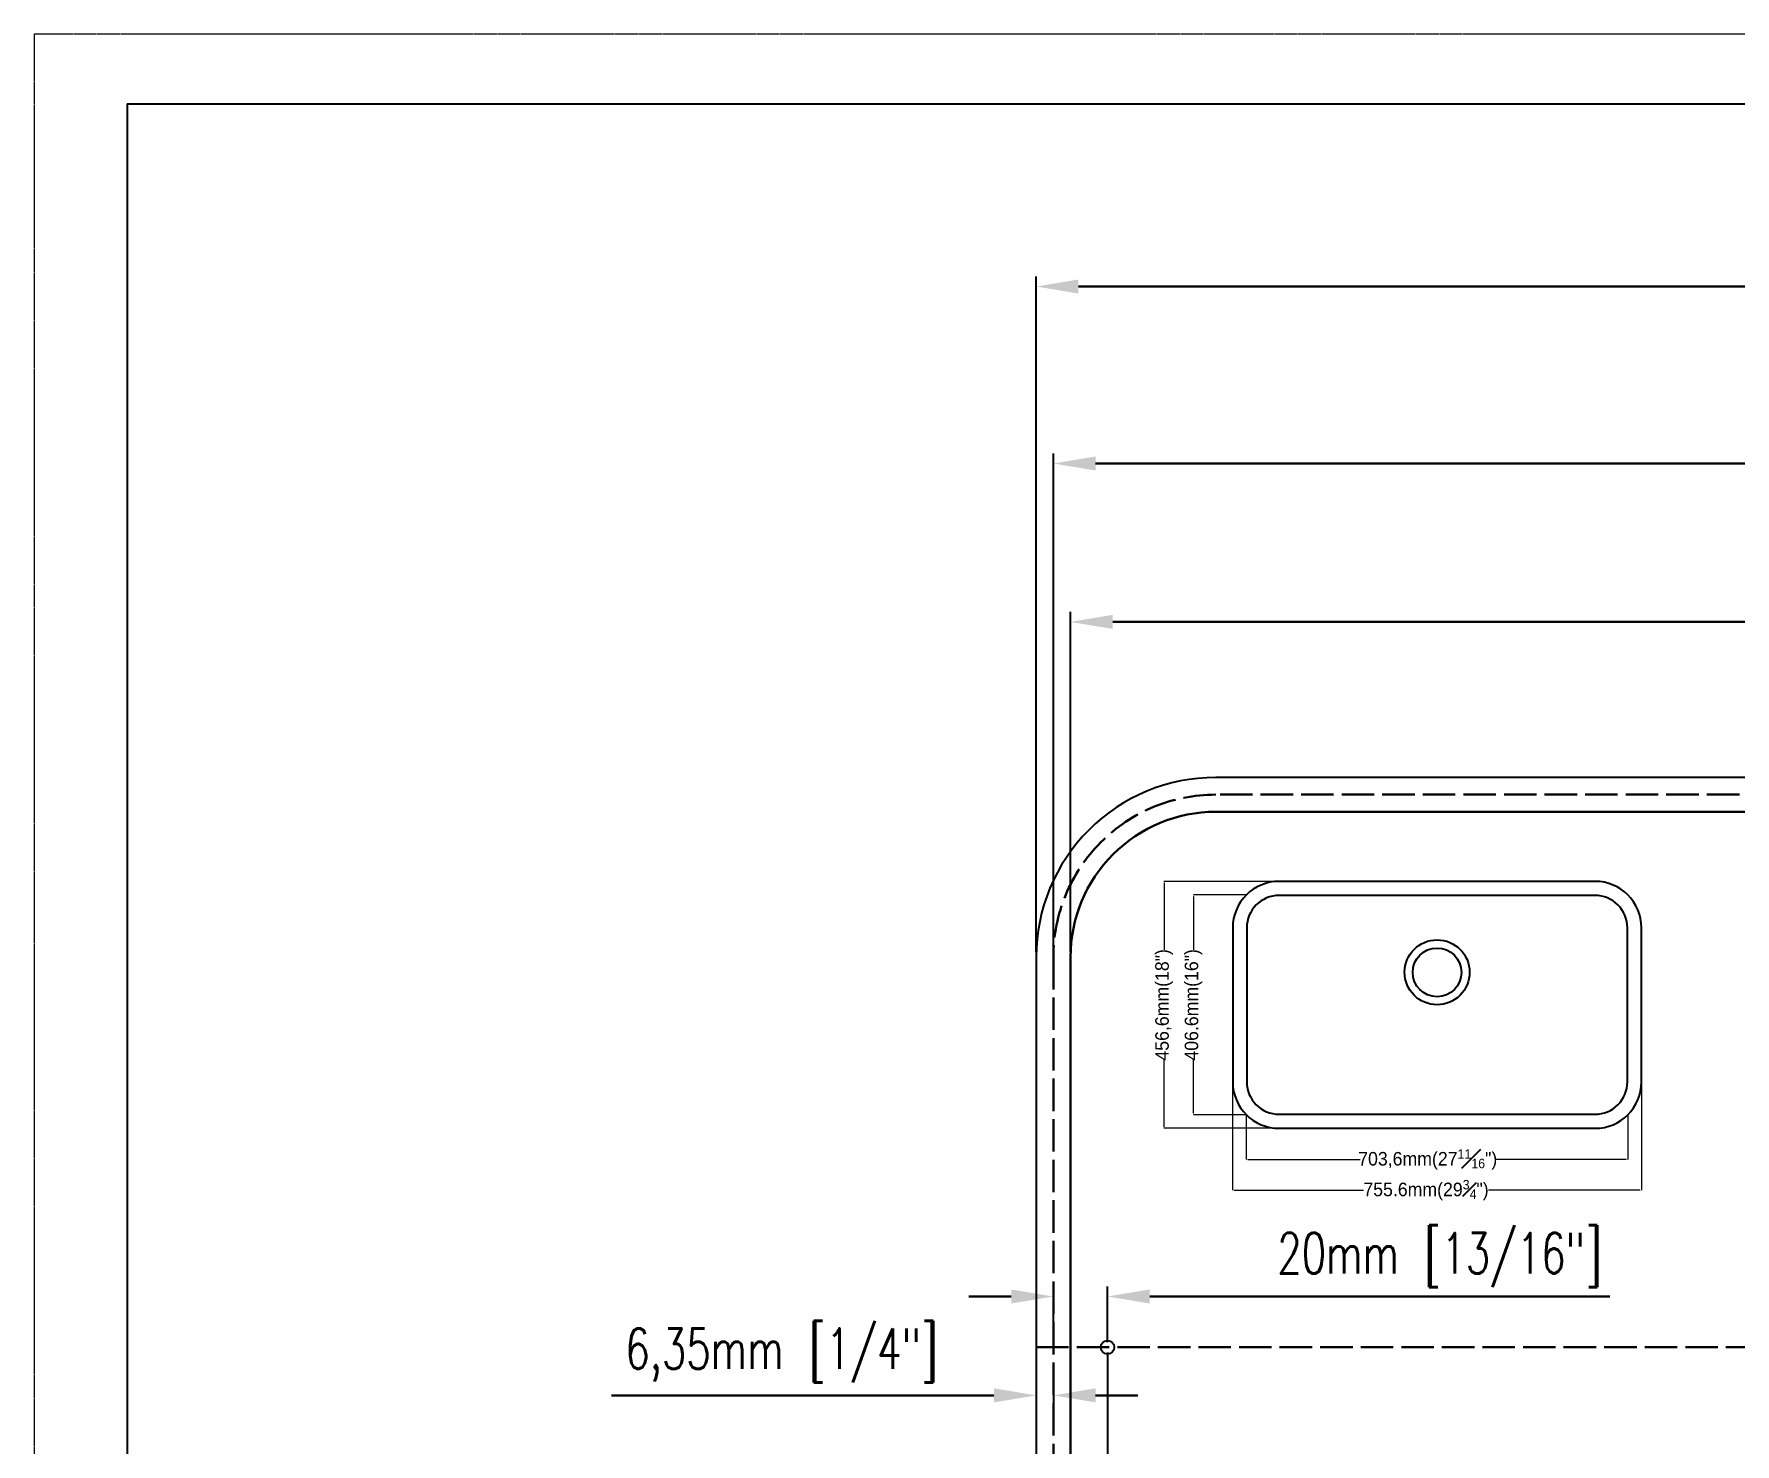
# Model space of a CAD drawing. Header units: millimetres. Extents: x 189 to 1666, y 327 to 1363.
# Drawn here: x 189 to 818, y 842 to 1363 of the extents above; entities that cross this region are included whole.
import ezdxf

# ---------------------------------------------------------------- set-up
doc = ezdxf.new("R2010")
doc.units = ezdxf.units.MM
doc.linetypes.add('ACAD_ISO02W100', pattern=[15, 12, -3])
doc.linetypes.add('PHANTOM2', pattern=[1.25, 0.625, -0.125, 0.125, -0.125, 0.125, -0.125])
for name, color, linetype, lineweight in [('尺寸標注', 1, 'Continuous', 30), ('文字', 3, 'Continuous', 30), ('虚线', 2, 'ACAD_ISO02W100', 30)]:
    doc.layers.add(name, color=color, linetype=linetype, lineweight=lineweight)
doc.layers.add('裝訂區域', color=6, linetype='PHANTOM2', lineweight=13, plot=False)
doc.styles.add('DIM', font='txt.shx', dxfattribs={"width": 0.7, "bigfont": 'chineset.shx'})
doc.styles.get("Standard").update_dxf_attribs({"font": 'arial.ttf'})
doc.dimstyles.new('10', dxfattribs={"dimtxt": 3.5, "dimasz": 99, "dimexe": 0.18, "dimexo": 0.0625, "dimgap": 0.09, "dimtad": 0, "dimdec": 0, "dimzin": 0, "dimdsep": 46, "dimtxsty": 'Standard', "dimcen": 0.09, "dimclrd": 256, "dimclre": 256, "dimadec": 0, "dimazin": 0, "dimtfac": 1, "dimtdec": 0, "dimtofl": 0, "dimtmove": 0, "dimatfit": 3, "dimfxl": 1, "dimtolj": 1, "dimtzin": 0, "dimlwd": 18, "dimlwe": 18, "dimarcsym": 0})
doc.dimstyles.new('mm+in(开孔纸尺寸)', dxfattribs={"dimscale": 3, "dimtxt": 5, "dimasz": 5.2, "dimexe": 1.25, "dimexo": 0.625, "dimgap": 2, "dimtad": 1, "dimtxsty": 'DIM', "dimcen": 0, "dimclrd": 256, "dimclre": 256, "dimclrt": 3, "dimadec": 0, "dimazin": 0, "dimtfac": 1, "dimtmove": 0, "dimatfit": 1, "dimfxl": 1, "dimlwd": -1, "dimarcsym": 0})

# ---------------------------------------------------------------- blocks, each defined once
blk = doc.blocks.new('*D26')
at = {"layer": 'Defpoints', "color": 0}
for p in [(585.62, 896.27), (565.62, 877.54), (585.62, 877.48)]:
    blk.add_point(p, dxfattribs=at)
at = {"layer": '尺寸標注', "lineweight": -2}
for p, q in [((565.62, 879.42), (565.62, 900.02)), ((585.62, 879.36), (585.62, 900.02))]:
    blk.add_line(p, q, dxfattribs=at)
at = {"layer": '尺寸標注'}
for p, q in [((550.02, 896.27), (534.42, 896.27)), ((601.22, 896.27), (771.32, 896.27))]:
    blk.add_line(p, q, dxfattribs=at)
for points in [[(550.02, 893.67), (550.02, 898.87), (565.62, 896.27)], [(601.22, 898.87), (601.22, 893.67), (585.62, 896.27)]]:
    blk.add_solid(points, dxfattribs=at)
at = {"layer": '尺寸標注', "color": 3, "insert": (708.45, 909.77), "char_height": 15, "attachment_point": 5, "style": 'DIM'}
blk.add_mtext('20mm [13/16"]', dxfattribs=at)
blk = doc.blocks.new('*D27')
at = {"layer": 'Defpoints', "color": 0}
for p in [(585.62, 877.48), (917.42, 718.31), (917.42, 627.28)]:
    blk.add_point(p, dxfattribs=at)
at = {"layer": '尺寸標注', "lineweight": -2}
for p, q in [((585.62, 875.61), (585.62, 623.53)), ((917.42, 716.44), (917.42, 623.53))]:
    blk.add_line(p, q, dxfattribs=at)
at = {"layer": '尺寸標注'}
blk.add_line((601.22, 627.28), (901.82, 627.28), dxfattribs=at)
for points in [[(601.22, 629.88), (601.22, 624.68), (585.62, 627.28)], [(901.82, 624.68), (901.82, 629.88), (917.42, 627.28)]]:
    blk.add_solid(points, dxfattribs=at)
at = {"layer": '尺寸標注', "color": 3, "insert": (751.52, 642.03), "char_height": 15, "attachment_point": 5, "style": 'DIM'}
blk.add_mtext('331,8mm [13 1/16"]', dxfattribs=at)
blk = doc.blocks.new('*D31')
at = {"layer": 'Defpoints', "color": 0}
for p in [(1262.87, 1145.72), (571.97, 1021.84), (1262.87, 1021.84)]:
    blk.add_point(p, dxfattribs=at)
at = {"layer": '尺寸標注', "lineweight": -2}
for p, q in [((571.97, 1023.72), (571.97, 1149.47)), ((1262.87, 1023.72), (1262.87, 1149.47))]:
    blk.add_line(p, q, dxfattribs=at)
at = {"layer": '尺寸標注'}
blk.add_line((587.57, 1145.72), (1247.27, 1145.72), dxfattribs=at)
for points in [[(587.57, 1148.32), (587.57, 1143.12), (571.97, 1145.72)], [(1247.27, 1143.12), (1247.27, 1148.32), (1262.87, 1145.72)]]:
    blk.add_solid(points, dxfattribs=at)
at = {"layer": '尺寸標注', "color": 3, "insert": (917.42, 1160.47), "char_height": 15, "attachment_point": 5, "style": 'DIM'}
blk.add_mtext('690,9mm [27 3/16"]', dxfattribs=at)
blk = doc.blocks.new('*D32')
at = {"layer": 'Defpoints', "color": 0}
for p in [(1269.22, 1204.3), (565.62, 1021.84), (1269.22, 1021.84)]:
    blk.add_point(p, dxfattribs=at)
at = {"layer": '尺寸標注', "lineweight": -2}
for p, q in [((565.62, 1023.72), (565.62, 1208.05)), ((1269.22, 1023.72), (1269.22, 1208.05))]:
    blk.add_line(p, q, dxfattribs=at)
at = {"layer": '尺寸標注'}
blk.add_line((581.22, 1204.3), (1253.62, 1204.3), dxfattribs=at)
for points in [[(581.22, 1206.9), (581.22, 1201.7), (565.62, 1204.3)], [(1253.62, 1201.7), (1253.62, 1206.9), (1269.22, 1204.3)]]:
    blk.add_solid(points, dxfattribs=at)
at = {"layer": '尺寸標注', "color": 3, "insert": (917.42, 1219.05), "char_height": 15, "attachment_point": 5, "style": 'DIM'}
blk.add_mtext('703,6mm [27 11/16"]', dxfattribs=at)
blk = doc.blocks.new('*D33')
at = {"layer": 'Defpoints', "color": 0}
for p in [(1275.57, 1269.73), (559.27, 1021.84), (1275.57, 1021.84)]:
    blk.add_point(p, dxfattribs=at)
at = {"layer": '尺寸標注', "lineweight": -2}
for p, q in [((559.27, 1023.72), (559.27, 1273.48)), ((1275.57, 1023.72), (1275.57, 1273.48))]:
    blk.add_line(p, q, dxfattribs=at)
at = {"layer": '尺寸標注'}
blk.add_line((574.87, 1269.73), (1259.97, 1269.73), dxfattribs=at)
for points in [[(574.87, 1272.33), (574.87, 1267.13), (559.27, 1269.73)], [(1259.97, 1267.13), (1259.97, 1272.33), (1275.57, 1269.73)]]:
    blk.add_solid(points, dxfattribs=at)
at = {"layer": '尺寸標注', "color": 3, "insert": (917.42, 1284.48), "char_height": 15, "attachment_point": 5, "style": 'DIM'}
blk.add_mtext('716,3mm [28 3/16"]', dxfattribs=at)
blk = doc.blocks.new('*D37')
at = {"layer": 'Defpoints', "color": 0}
for p in [(559.27, 868.6), (565.62, 868.6), (559.27, 859.71)]:
    blk.add_point(p, dxfattribs=at)
at = {"layer": '尺寸標注', "lineweight": -2}
for p, q in [((559.27, 866.72), (559.27, 855.96)), ((565.62, 866.72), (565.62, 855.96))]:
    blk.add_line(p, q, dxfattribs=at)
at = {"layer": '尺寸標注'}
for p, q in [((543.67, 859.71), (402.32, 859.71)), ((581.22, 859.71), (596.82, 859.71))]:
    blk.add_line(p, q, dxfattribs=at)
for points in [[(543.67, 857.11), (543.67, 862.31), (559.27, 859.71)], [(581.22, 862.31), (581.22, 857.11), (565.62, 859.71)]]:
    blk.add_solid(points, dxfattribs=at)
at = {"layer": '尺寸標注', "color": 3, "insert": (465.2, 874.46), "char_height": 15, "attachment_point": 5, "style": 'DIM'}
blk.add_mtext('6,35mm [1/4"]', dxfattribs=at)
blk = doc.blocks.new('*D22')
at = {"lineweight": 18}
for p, q in [((-2970, -903.9), (-3183, -903.9)), ((-3182.8, -906.9), (-3182.8, -1030.3)), ((-3182.8, -1357.5), (-3182.8, -1234.1)), ((-2970, -1360.5), (-3183, -1360.5))]:
    blk.add_line(p, q, dxfattribs=at)
for points in [[(-3183.3, -906.9), (-3182.3, -906.9), (-3182.8, -903.9)], [(-3183.3, -1357.5), (-3182.3, -1357.5), (-3182.8, -1360.5)]]:
    blk.add_solid(points)
at = {"layer": 'Defpoints', "color": 0}
for p in [(-2970, -903.9), (-3182.8, -1360.5), (-2970, -1360.5)]:
    blk.add_point(p, dxfattribs=at)
at = {"color": 0, "insert": (-3182.8, -1132.2), "char_height": 3.5, "width": 230.152, "attachment_point": 5, "rotation": 90}
blk.add_mtext('\\A1;{\\fPMingLiU|b0|i0|c136|p18;\\H7.14286x;456,6mm(18")}', dxfattribs=at)
blk = doc.blocks.new('*D20')
at = {"lineweight": 18}
for p, q in [((-3030.8, -1335.4), (-3030.8, -1418.2)), ((-2325.5, -1335.4), (-2325.5, -1418.2)), ((-3027.8, -1418), (-2820.5, -1418)), ((-2328.5, -1418), (-2570.3, -1418))]:
    blk.add_line(p, q, dxfattribs=at)
for points in [[(-3027.8, -1417.5), (-3027.8, -1418.5), (-3030.8, -1418)], [(-2328.5, -1417.5), (-2328.5, -1418.5), (-2325.5, -1418)]]:
    blk.add_solid(points)
at = {"layer": 'Defpoints', "color": 0}
for p in [(-3030.8, -1335.3), (-2325.5, -1335.3), (-2325.5, -1418)]:
    blk.add_point(p, dxfattribs=at)
at = {"color": 0, "insert": (-2695.4, -1418), "char_height": 3.5, "width": 281.823, "attachment_point": 5}
blk.add_mtext('\\A1;{\\fPMingLiU|b0|i0|c136|p18;\\H7.14286x;703,6mm(27\\H0.7x;\\S11#16;\\H1.42857x;")}', dxfattribs=at)
blk = doc.blocks.new('*D23')
at = {"lineweight": 18}
for p, q in [((-3056, -1274.6), (-3056, -1474.9)), ((-2300.4, -1274.6), (-2300.4, -1474.9)), ((-3053, -1474.7), (-2814, -1474.7)), ((-2303.4, -1474.7), (-2583.2, -1474.7))]:
    blk.add_line(p, q, dxfattribs=at)
for points in [[(-3053, -1474.2), (-3053, -1475.2), (-3056, -1474.7)], [(-2303.4, -1474.2), (-2303.4, -1475.2), (-2300.4, -1474.7)]]:
    blk.add_solid(points)
at = {"layer": 'Defpoints', "color": 0}
for p in [(-3056, -1274.5), (-2300.4, -1274.5), (-2300.4, -1474.7)]:
    blk.add_point(p, dxfattribs=at)
at = {"color": 0, "insert": (-2698.6, -1474.7), "char_height": 3.5, "width": 231.805, "attachment_point": 5}
blk.add_mtext('\\A1;{\\fPMingLiU|b0|i0|c136|p18;\\H7.14286x;755.6mm(29\\H0.7x;\\S3#4;\\H1.42857x;")}', dxfattribs=at)
blk = doc.blocks.new('*D21')
at = {"lineweight": 18}
for p, q in [((-3030.6, -928.9), (-3128.5, -928.9)), ((-3128.4, -931.9), (-3128.4, -1030.3)), ((-3128.4, -1332.5), (-3128.4, -1234.1)), ((-3030, -1335.5), (-3128.5, -1335.5))]:
    blk.add_line(p, q, dxfattribs=at)
for points in [[(-3128.9, -931.9), (-3127.9, -931.9), (-3128.4, -928.9)], [(-3128.9, -1332.5), (-3127.9, -1332.5), (-3128.4, -1335.5)]]:
    blk.add_solid(points)
at = {"layer": 'Defpoints', "color": 0}
for p in [(-3030.6, -928.9), (-3128.4, -1335.5), (-3030, -1335.5)]:
    blk.add_point(p, dxfattribs=at)
at = {"color": 0, "insert": (-3128.4, -1132.2), "char_height": 3.5, "width": 253.385, "attachment_point": 5, "rotation": 90}
blk.add_mtext('\\A1;{\\fPMingLiU|b0|i0|c136|p18;\\H7.14286x;406.6mm(16")}', dxfattribs=at)
blk = doc.blocks.new('A$C4108b690')
for p, q in [((885, 138.1), (301.4, 138.1)), ((885, 112.1), (301.4, 112.1)), ((215.4, 52.1), (215.4, -232.5)), ((241.4, 52.1), (241.4, -232.5)), ((945, -232.5), (945, 52.1)), ((971, -232.5), (971, 52.1)), ((301.4, -292.5), (885, -292.5)), ((301.4, -318.5), (885, -318.5))]:
    blk.add_line(p, q)
for centre, radius in [((593.2, -30), 60), ((593.2, -30.2), 45.1)]:
    blk.add_circle(centre, radius)
for centre, radius, start, end in [((301.4, 52.1), 86, 90, 180), ((885, 52.1), 86, 0, 90), ((301.4, 52.1), 60, 90, 180), ((885, 52.1), 60, 0, 90), ((301.4, -232.5), 86, 180, 270), ((301.4, -232.5), 60, 180, 270), ((885, -232.5), 86, 270, 0), ((885, -232.5), 60, 270, 0)]:
    blk.add_arc(centre, radius, start, end)
for base, p1, p2, text, picture, middle in [((88.5, -318.5), (301.4, 138.1), (301.4, -318.5), '{\\fPMingLiU|b0|i0|c136|p18;\\H7.14286x;456,6mm(18")}', '*D22', (88.5, -90.2)), ((143, -293.5), (240.8, 113.1), (241.4, -293.5), '{\\fPMingLiU|b0|i0|c136|p18;\\H7.14286x;406.6mm(16")}', '*D21', (143, -90.2))]:
    dim = blk.add_linear_dim(base=base, p1=p1, p2=p2, angle=90, text=text, dimstyle='10', override={"dimtxt": 5, "dimasz": 3})
    dim.commit()
    dim.dimension.update_dxf_attribs({"geometry": picture, "text_midpoint": middle, "dimtype": 128, "insert": (3271.3, 1042)})
for base, p1, p2, text, picture, middle in [((971, -432.7), (215.4, -232.5), (971, -232.5), '{\\fPMingLiU|b0|i0|c136|p18;\\H7.14286x;755.6mm(29\\H0.7x;\\S3#4;\\H1.42857x;")}', '*D23', (572.7, -432.7)), ((945.8, -376), (240.6, -293.3), (945.8, -293.3), '{\\fPMingLiU|b0|i0|c136|p18;\\H7.14286x;703,6mm(27\\H0.7x;\\S11#16;\\H1.42857x;")}', '*D20', (575.9, -376))]:
    dim = blk.add_linear_dim(base=base, p1=p1, p2=p2, text=text, dimstyle='10', override={"dimtxt": 5, "dimasz": 3})
    dim.commit()
    dim.dimension.update_dxf_attribs({"geometry": picture, "text_midpoint": middle, "dimtype": 128, "insert": (3271.3, 1042)})

msp = doc.modelspace()

# ---------------------------------------------------------------- linework, layer by layer
for q in [(1631.299, 1337.274), (223.157, 352.593)]:
    msp.add_line((223.157, 1337.274), q)
msp.add_lwpolyline([(559.272, 1021.844), (559.272, 735.244, 0.4142136), (625.622, 668.894), (1209.222, 668.894, 0.4142136), (1275.572, 735.244), (1275.572, 1021.844, 0.4142136), (1209.222, 1088.194), (625.622, 1088.194, 0.4142136)], format="xyb", close=True)
msp.add_circle((585.622, 877.481), 2.5)
at = {"layer": '文字'}
msp.add_lwpolyline([(625.622, 1075.494, 0.4142136), (571.972, 1021.844), (571.972, 735.244, 0.4142136), (625.622, 681.594), (1209.222, 681.594, 0.4142136), (1262.872, 735.244), (1262.872, 1021.844, 0.4142136), (1209.222, 1075.494)], format="xyb", close=True, dxfattribs=at)
at = {"layer": '虚线'}
msp.add_line((559.272, 877.481), (1275.572, 877.544), dxfattribs=at)
msp.add_lwpolyline([(625.622, 1081.844, 0.4142136), (565.622, 1021.844), (565.622, 735.244, 0.4142136), (625.622, 675.244), (1209.222, 675.244, 0.4142136), (1269.222, 735.244), (1269.222, 1021.844, 0.4142136), (1209.222, 1081.844)], format="xyb", close=True, dxfattribs=at)
at = {"layer": '裝訂區域'}
msp.add_lwpolyline([(188.774, 326.682), (1665.683, 326.682), (1665.683, 1363.109), (188.774, 1363.109)], close=True, dxfattribs=at)

# ---------------------------------------------------------------- block references
at = {"color": 0, "xscale": 0.2, "yscale": 0.2, "zscale": 0.2}
msp.add_blockref('A$C4108b690', (588.84, 1022.15), dxfattribs=at)

# ---------------------------------------------------------------- dimensions: what is measured, and where the dimension line sits
at = {"layer": '尺寸標注'}
for base, p1, p2, picture, middle in [((1275.572, 1269.732), (559.272, 1021.844), (1275.572, 1021.844), '*D33', (917.422, 1284.482)), ((1269.222, 1204.304), (565.622, 1021.844), (1269.222, 1021.844), '*D32', (917.422, 1219.054)), ((1262.872, 1145.724), (571.972, 1021.844), (1262.872, 1021.844), '*D31', (917.422, 1160.474)), ((559.272, 859.709), (565.622, 868.596), (559.272, 868.596), '*D37', (465.197, 874.459)), ((917.422, 627.281), (585.622, 877.481), (917.422, 718.311), '*D27', (751.522, 642.031))]:
    dim = msp.add_linear_dim(base=base, p1=p1, p2=p2, dimstyle='mm+in(开孔纸尺寸)', override={"dimpost": 'mm', "dimtofl": 0}, dxfattribs=at)
    dim.commit()
    dim.dimension.update_dxf_attribs({"geometry": picture, "text_midpoint": middle})
dim = msp.add_linear_dim(base=(585.622, 896.268), p1=(565.622, 877.544), p2=(585.622, 877.481), dimstyle='mm+in(开孔纸尺寸)', override={"dimpost": 'mm', "dimtofl": 0}, dxfattribs=at)
dim.commit()
dim.dimension.update_dxf_attribs({"geometry": '*D26', "text_midpoint": (708.447, 896.268), "dimtype": 160})

doc.saveas('drawing.dxf')
